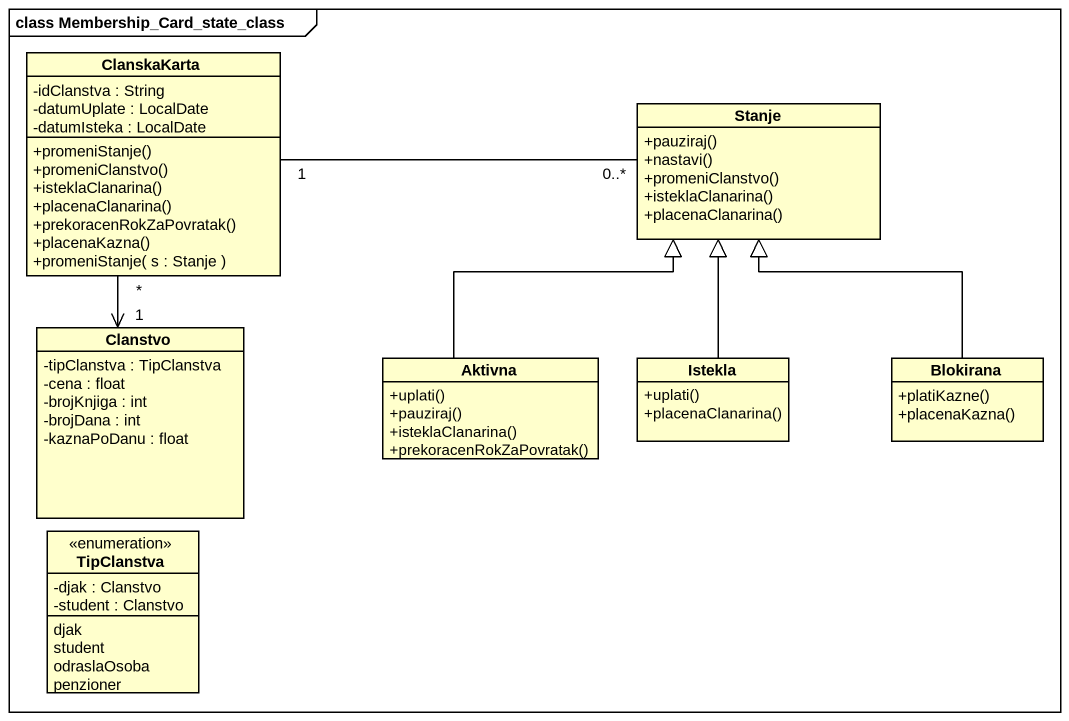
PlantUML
@startuml
mainframe class Membership_Card_state_class
hide circle
hide empty members
skinparam classAttributeIconSize 0
class ClanskaKarta {
  -idClanstva : String
  -datumUplate : LocalDate
  -datumIsteka : LocalDate
  +promeniStanje()
  +promeniClanstvo()
  +isteklaClanarina()
  +placenaClanarina()
  +prekoracenRokZaPovratak()
  +placenaKazna()
  +promeniStanje( s : Stanje )
}
class Stanje {
  +pauziraj()
  +nastavi()
  +promeniClanstvo()
  +isteklaClanarina()
  +placenaClanarina()
}
class Clanstvo {
  -tipClanstva : TipClanstva
  -cena : float
  -brojKnjiga : int
  -brojDana : int
  -kaznaPoDanu : float
}
class Aktivna {
  +uplati()
  +pauziraj()
  +isteklaClanarina()
  +prekoracenRokZaPovratak()
}
class Istekla {
  +uplati()
  +placenaClanarina()
}
class Blokirana {
  +platiKazne()
  +placenaKazna()
}
enum TipClanstva {
  -djak : Clanstvo
  -student : Clanstvo
  djak
  student
  odraslaOsoba
  penzioner
}
ClanskaKarta "1" -right- "0..*" Stanje
ClanskaKarta "*" --> "1" Clanstvo
Aktivna -up-|> Stanje
Istekla -up-|> Stanje
Blokirana -up-|> Stanje
@enduml
